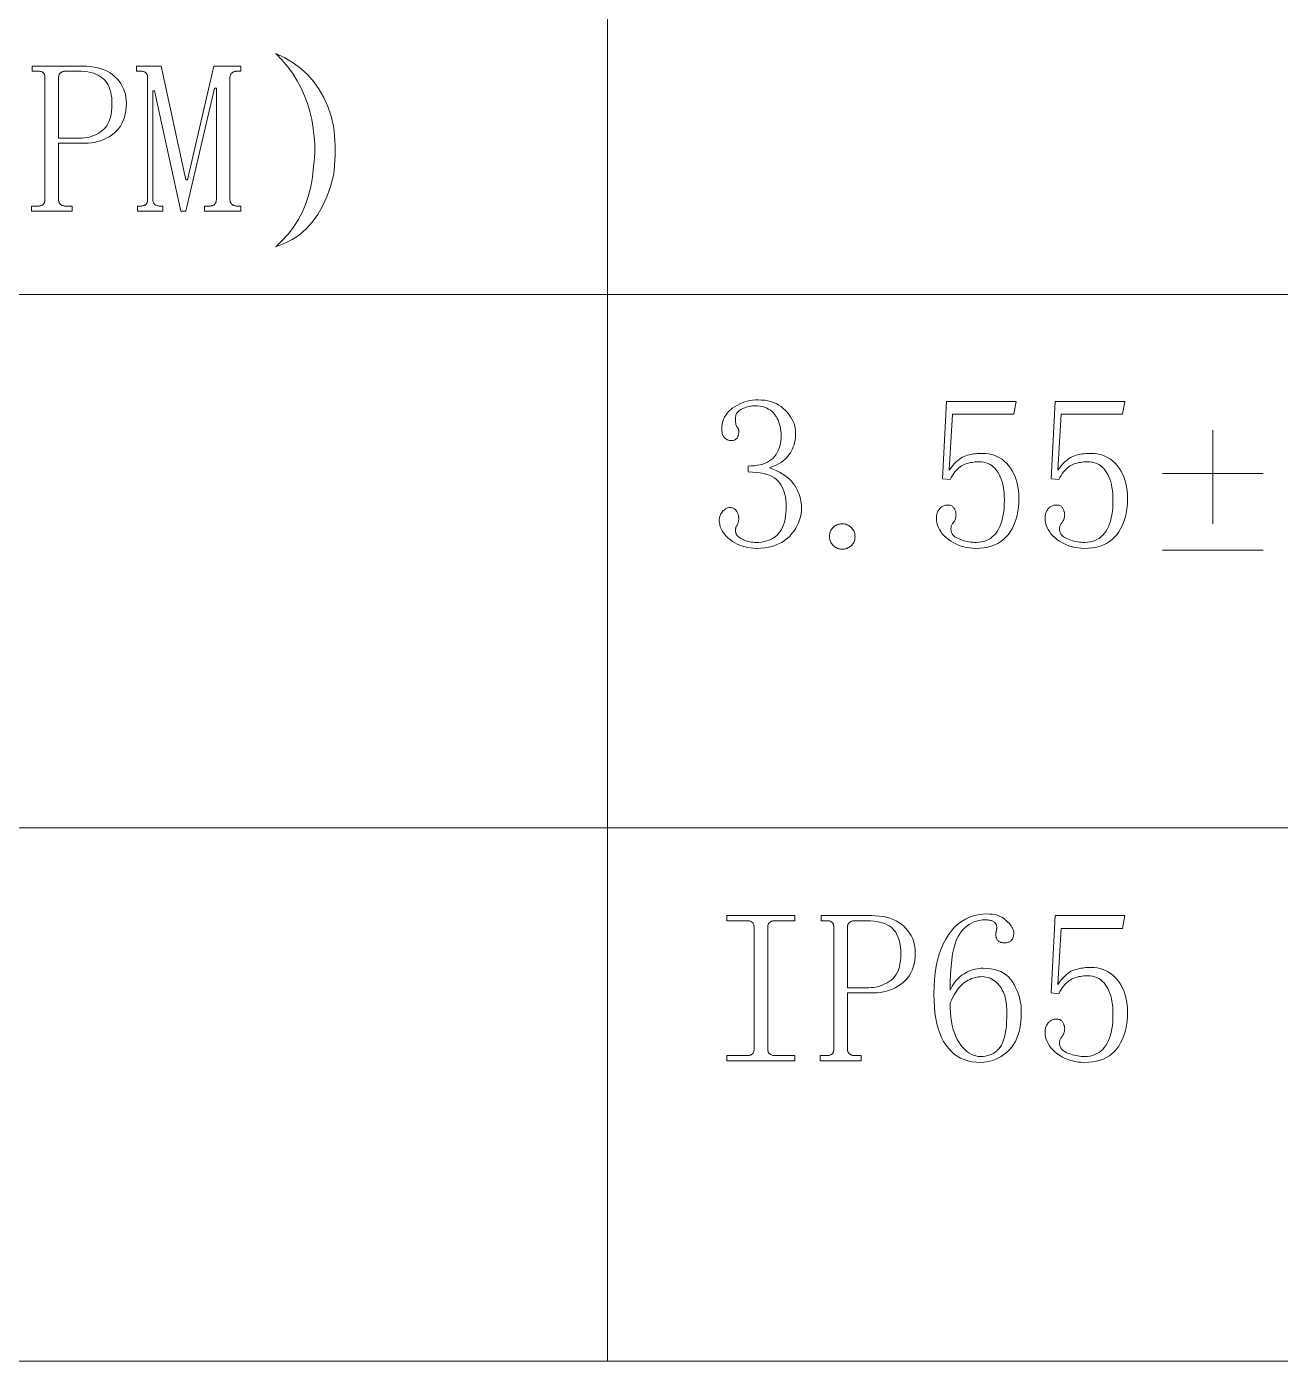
# Model space of a CAD drawing. Extents: x 1 to 297, y 1 to 210.
# Drawn here: x 157.28 to 169.95, y 29.56 to 43.05 of the extents above; entities that cross this region are included whole.
import ezdxf

# ---------------------------------------------------------------- set-up
doc = ezdxf.new("R2010")
doc.units = 0

msp = doc.modelspace()

# ---------------------------------------------------------------- linework, layer by layer
at = {"color": 7, "lineweight": 13}
for p, q in [((163.15, 56.508), (163.15, 29.565)), ((1.306, 40.342), (219.321, 40.342)), ((1.306, 34.953), (219.321, 34.953)), ((1.306, 29.565), (219.321, 29.565))]:
    msp.add_line(p, q, dxfattribs=at)
for points in [[(159.798, 42.779), (159.89, 42.735), (159.975, 42.684), (160.052, 42.626), (160.122, 42.562), (160.184, 42.492), (160.238, 42.415), (160.285, 42.332), (160.325, 42.242), (160.357, 42.145), (160.381, 42.042), (160.387, 41.994), (160.392, 41.945), (160.395, 41.896), (160.397, 41.847), (160.398, 41.798), (160.397, 41.748), (160.395, 41.698), (160.392, 41.647), (160.387, 41.596), (160.381, 41.545), (160.35, 41.433), (160.314, 41.33), (160.271, 41.235), (160.222, 41.15), (160.167, 41.073), (160.105, 41.006), (160.038, 40.947), (159.964, 40.898), (159.884, 40.857), (159.798, 40.825), (159.864, 40.888), (159.923, 40.954), (159.976, 41.024), (160.023, 41.096), (160.064, 41.172), (160.098, 41.251), (160.127, 41.332), (160.149, 41.417), (160.165, 41.505), (160.175, 41.596), (160.181, 41.641), (160.186, 41.685), (160.19, 41.728), (160.192, 41.772), (160.192, 41.815), (160.192, 41.858), (160.19, 41.9), (160.186, 41.942), (160.181, 41.984), (160.175, 42.025), (160.162, 42.11), (160.144, 42.192), (160.12, 42.273), (160.09, 42.351), (160.055, 42.428), (160.015, 42.502), (159.969, 42.574), (159.917, 42.645), (159.861, 42.713)], [(157.604, 41.871), (157.604, 41.305), (157.604, 41.298), (157.605, 41.292), (157.606, 41.286), (157.607, 41.28), (157.609, 41.275), (157.612, 41.27), (157.614, 41.265), (157.618, 41.261), (157.621, 41.257), (157.625, 41.253), (157.63, 41.25), (157.634, 41.247), (157.639, 41.245), (157.644, 41.242), (157.65, 41.241), (157.656, 41.239), (157.662, 41.238), (157.668, 41.237), (157.674, 41.236), (157.681, 41.236), (157.741, 41.236), (157.741, 41.185), (157.33, 41.185), (157.33, 41.236), (157.39, 41.236), (157.398, 41.236), (157.406, 41.237), (157.413, 41.238), (157.42, 41.239), (157.426, 41.241), (157.432, 41.242), (157.437, 41.245), (157.442, 41.247), (157.446, 41.25), (157.45, 41.253), (157.453, 41.257), (157.456, 41.261), (157.458, 41.265), (157.461, 41.27), (157.462, 41.275), (157.464, 41.28), (157.465, 41.286), (157.466, 41.292), (157.467, 41.298), (157.467, 41.305), (157.467, 42.531), (157.467, 42.537), (157.466, 42.544), (157.465, 42.55), (157.464, 42.555), (157.462, 42.561), (157.461, 42.566), (157.458, 42.57), (157.456, 42.574), (157.453, 42.578), (157.45, 42.582), (157.446, 42.585), (157.442, 42.588), (157.437, 42.591), (157.432, 42.593), (157.426, 42.595), (157.42, 42.596), (157.413, 42.598), (157.406, 42.598), (157.398, 42.599), (157.39, 42.599), (157.338, 42.599), (157.338, 42.651), (157.844, 42.651), (157.886, 42.65), (157.926, 42.646), (157.964, 42.641), (158, 42.633), (158.033, 42.624), (158.066, 42.612), (158.096, 42.598), (158.124, 42.582), (158.15, 42.564), (158.174, 42.543), (158.196, 42.521), (158.215, 42.498), (158.233, 42.474), (158.248, 42.449), (158.261, 42.422), (158.271, 42.395), (158.279, 42.366), (158.285, 42.336), (158.288, 42.305), (158.29, 42.273), (158.288, 42.235), (158.285, 42.198), (158.278, 42.164), (158.27, 42.131), (158.258, 42.1), (158.245, 42.071), (158.229, 42.044), (158.21, 42.018), (158.189, 41.995), (158.165, 41.973), (158.14, 41.954), (158.114, 41.936), (158.086, 41.921), (158.058, 41.908), (158.029, 41.896), (157.999, 41.887), (157.968, 41.88), (157.936, 41.875), (157.903, 41.872), (157.87, 41.871)], [(159.335, 41.305), (159.335, 41.298), (159.336, 41.292), (159.337, 41.286), (159.339, 41.28), (159.341, 41.275), (159.343, 41.27), (159.346, 41.265), (159.349, 41.261), (159.353, 41.257), (159.357, 41.253), (159.361, 41.25), (159.366, 41.247), (159.371, 41.245), (159.376, 41.242), (159.381, 41.241), (159.387, 41.239), (159.393, 41.238), (159.399, 41.237), (159.406, 41.236), (159.412, 41.236), (159.447, 41.236), (159.447, 41.185), (159.078, 41.185), (159.078, 41.236), (159.121, 41.236), (159.129, 41.236), (159.137, 41.237), (159.144, 41.238), (159.151, 41.239), (159.157, 41.241), (159.163, 41.242), (159.168, 41.245), (159.173, 41.247), (159.177, 41.25), (159.181, 41.253), (159.184, 41.257), (159.187, 41.261), (159.19, 41.265), (159.192, 41.27), (159.194, 41.275), (159.195, 41.28), (159.197, 41.286), (159.197, 41.292), (159.198, 41.298), (159.198, 41.305), (159.198, 42.428), (159.181, 42.428), (158.89, 41.185), (158.838, 41.185), (158.572, 42.402), (158.555, 42.402), (158.555, 41.305), (158.555, 41.298), (158.556, 41.292), (158.557, 41.286), (158.559, 41.28), (158.561, 41.275), (158.563, 41.27), (158.566, 41.265), (158.569, 41.261), (158.573, 41.257), (158.577, 41.253), (158.581, 41.25), (158.586, 41.247), (158.591, 41.245), (158.596, 41.242), (158.601, 41.241), (158.607, 41.239), (158.613, 41.238), (158.619, 41.237), (158.626, 41.236), (158.632, 41.236), (158.658, 41.236), (158.658, 41.185), (158.401, 41.185), (158.401, 41.236), (158.427, 41.236), (158.435, 41.236), (158.443, 41.237), (158.45, 41.238), (158.457, 41.239), (158.463, 41.241), (158.469, 41.242), (158.474, 41.245), (158.479, 41.247), (158.483, 41.25), (158.487, 41.253), (158.49, 41.257), (158.493, 41.261), (158.495, 41.265), (158.498, 41.27), (158.5, 41.275), (158.501, 41.28), (158.502, 41.286), (158.503, 41.292), (158.504, 41.298), (158.504, 41.305), (158.504, 42.531), (158.504, 42.537), (158.503, 42.544), (158.502, 42.55), (158.501, 42.555), (158.5, 42.561), (158.498, 42.566), (158.495, 42.57), (158.493, 42.574), (158.49, 42.578), (158.487, 42.582), (158.483, 42.585), (158.479, 42.588), (158.474, 42.591), (158.469, 42.593), (158.463, 42.595), (158.457, 42.596), (158.45, 42.598), (158.443, 42.598), (158.435, 42.599), (158.427, 42.599), (158.392, 42.599), (158.392, 42.651), (158.641, 42.651), (158.89, 41.502), (158.907, 41.502), (159.172, 42.651), (159.447, 42.651), (159.447, 42.599), (159.412, 42.599), (159.406, 42.599), (159.399, 42.598), (159.393, 42.598), (159.387, 42.596), (159.381, 42.595), (159.376, 42.593), (159.371, 42.591), (159.366, 42.588), (159.361, 42.585), (159.357, 42.582), (159.353, 42.578), (159.349, 42.574), (159.346, 42.57), (159.343, 42.566), (159.341, 42.561), (159.339, 42.555), (159.337, 42.55), (159.336, 42.544), (159.335, 42.537), (159.335, 42.531)], [(157.818, 41.922), (157.844, 41.923), (157.868, 41.925), (157.893, 41.929), (157.916, 41.934), (157.939, 41.941), (157.962, 41.95), (157.983, 41.96), (158.005, 41.971), (158.025, 41.984), (158.045, 41.999), (158.064, 42.016), (158.081, 42.034), (158.096, 42.055), (158.108, 42.079), (158.119, 42.104), (158.128, 42.132), (158.135, 42.162), (158.14, 42.194), (158.143, 42.228), (158.144, 42.265), (158.143, 42.298), (158.141, 42.33), (158.137, 42.36), (158.131, 42.388), (158.123, 42.414), (158.115, 42.438), (158.104, 42.461), (158.092, 42.482), (158.078, 42.501), (158.062, 42.518), (158.045, 42.533), (158.026, 42.547), (158.005, 42.559), (157.982, 42.57), (157.956, 42.579), (157.929, 42.586), (157.9, 42.592), (157.869, 42.596), (157.836, 42.598), (157.801, 42.599), (157.681, 42.599), (157.674, 42.599), (157.668, 42.598), (157.662, 42.598), (157.656, 42.596), (157.65, 42.595), (157.644, 42.593), (157.639, 42.591), (157.634, 42.588), (157.63, 42.585), (157.625, 42.582), (157.621, 42.578), (157.618, 42.574), (157.614, 42.57), (157.612, 42.566), (157.609, 42.561), (157.607, 42.555), (157.606, 42.55), (157.605, 42.544), (157.604, 42.537), (157.604, 42.531), (157.604, 41.922)], [(165.11, 38.19), (165.108, 38.158), (165.105, 38.126), (165.099, 38.096), (165.09, 38.066), (165.079, 38.037), (165.066, 38.008), (165.051, 37.981), (165.033, 37.954), (165.012, 37.928), (164.99, 37.903), (164.965, 37.879), (164.938, 37.858), (164.909, 37.839), (164.878, 37.823), (164.846, 37.81), (164.812, 37.798), (164.775, 37.79), (164.737, 37.783), (164.697, 37.78), (164.655, 37.778), (164.625, 37.779), (164.595, 37.782), (164.567, 37.786), (164.539, 37.792), (164.512, 37.8), (164.486, 37.809), (164.46, 37.82), (164.436, 37.833), (164.412, 37.848), (164.39, 37.864), (164.368, 37.882), (164.349, 37.9), (164.333, 37.918), (164.318, 37.937), (164.306, 37.956), (164.296, 37.976), (164.288, 37.997), (164.283, 38.018), (164.279, 38.039), (164.278, 38.061), (164.278, 38.072), (164.279, 38.081), (164.281, 38.091), (164.284, 38.1), (164.287, 38.11), (164.29, 38.118), (164.295, 38.127), (164.3, 38.135), (164.306, 38.144), (164.312, 38.151), (164.319, 38.159), (164.326, 38.165), (164.333, 38.171), (164.34, 38.176), (164.347, 38.18), (164.354, 38.184), (164.36, 38.186), (164.367, 38.188), (164.374, 38.19), (164.381, 38.19), (164.391, 38.19), (164.4, 38.188), (164.409, 38.186), (164.417, 38.184), (164.425, 38.18), (164.432, 38.176), (164.438, 38.171), (164.444, 38.165), (164.449, 38.159), (164.454, 38.151), (164.458, 38.144), (164.462, 38.136), (164.465, 38.129), (164.467, 38.123), (164.47, 38.116), (164.472, 38.11), (164.473, 38.104), (164.474, 38.098), (164.475, 38.092), (164.475, 38.087), (164.475, 38.079), (164.475, 38.07), (164.474, 38.063), (164.472, 38.055), (164.471, 38.047), (164.469, 38.04), (164.467, 38.033), (164.464, 38.027), (164.461, 38.02), (164.458, 38.014), (164.455, 38.008), (164.452, 38.002), (164.449, 37.997), (164.447, 37.991), (164.445, 37.985), (164.444, 37.98), (164.442, 37.974), (164.442, 37.969), (164.441, 37.964), (164.441, 37.958), (164.442, 37.948), (164.444, 37.939), (164.447, 37.929), (164.451, 37.92), (164.457, 37.911), (164.464, 37.903), (164.472, 37.895), (164.482, 37.887), (164.493, 37.88), (164.505, 37.873), (164.518, 37.866), (164.531, 37.86), (164.545, 37.855), (164.559, 37.851), (164.573, 37.847), (164.587, 37.844), (164.602, 37.842), (164.616, 37.84), (164.631, 37.839), (164.647, 37.839), (164.677, 37.839), (164.705, 37.842), (164.732, 37.847), (164.758, 37.853), (164.782, 37.861), (164.804, 37.871), (164.825, 37.883), (164.844, 37.896), (164.862, 37.911), (164.878, 37.928), (164.893, 37.947), (164.906, 37.968), (164.917, 37.991), (164.927, 38.016), (164.936, 38.043), (164.943, 38.072), (164.948, 38.103), (164.952, 38.136), (164.954, 38.17), (164.955, 38.207), (164.954, 38.237), (164.952, 38.266), (164.948, 38.294), (164.942, 38.321), (164.935, 38.346), (164.926, 38.371), (164.915, 38.394), (164.903, 38.416), (164.889, 38.436), (164.874, 38.456), (164.856, 38.474), (164.836, 38.49), (164.812, 38.504), (164.786, 38.516), (164.757, 38.526), (164.725, 38.535), (164.69, 38.541), (164.653, 38.546), (164.613, 38.549), (164.57, 38.55), (164.57, 38.61), (164.603, 38.611), (164.634, 38.613), (164.664, 38.617), (164.692, 38.623), (164.718, 38.63), (164.743, 38.639), (164.765, 38.65), (164.786, 38.662), (164.805, 38.676), (164.822, 38.691), (164.838, 38.708), (164.852, 38.726), (164.864, 38.746), (164.874, 38.767), (164.883, 38.789), (164.891, 38.812), (164.896, 38.837), (164.901, 38.863), (164.903, 38.89), (164.904, 38.918), (164.903, 38.942), (164.901, 38.965), (164.898, 38.988), (164.894, 39.01), (164.888, 39.031), (164.881, 39.052), (164.872, 39.072), (164.863, 39.091), (164.852, 39.11), (164.84, 39.128), (164.826, 39.146), (164.811, 39.161), (164.794, 39.174), (164.776, 39.186), (164.757, 39.196), (164.736, 39.204), (164.714, 39.21), (164.69, 39.215), (164.665, 39.218), (164.638, 39.218), (164.626, 39.218), (164.614, 39.217), (164.601, 39.216), (164.589, 39.214), (164.576, 39.211), (164.563, 39.208), (164.55, 39.204), (164.537, 39.199), (164.523, 39.194), (164.51, 39.188), (164.496, 39.182), (164.485, 39.175), (164.475, 39.167), (164.466, 39.158), (164.458, 39.149), (164.452, 39.139), (164.447, 39.128), (164.444, 39.116), (164.442, 39.103), (164.441, 39.09), (164.441, 39.077), (164.442, 39.065), (164.442, 39.053), (164.444, 39.043), (164.445, 39.034), (164.447, 39.026), (164.449, 39.019), (164.452, 39.013), (164.455, 39.008), (164.458, 39.004), (164.461, 39.001), (164.464, 38.997), (164.467, 38.993), (164.469, 38.989), (164.471, 38.985), (164.472, 38.981), (164.474, 38.976), (164.475, 38.971), (164.475, 38.966), (164.475, 38.961), (164.475, 38.953), (164.475, 38.945), (164.474, 38.937), (164.472, 38.93), (164.471, 38.923), (164.469, 38.916), (164.467, 38.91), (164.464, 38.904), (164.461, 38.898), (164.458, 38.893), (164.454, 38.888), (164.45, 38.884), (164.445, 38.88), (164.44, 38.876), (164.435, 38.874), (164.428, 38.871), (164.421, 38.869), (164.414, 38.868), (164.406, 38.867), (164.398, 38.867), (164.391, 38.867), (164.385, 38.868), (164.378, 38.869), (164.371, 38.871), (164.365, 38.874), (164.358, 38.876), (164.352, 38.88), (164.346, 38.884), (164.34, 38.888), (164.334, 38.893), (164.328, 38.898), (164.323, 38.905), (164.318, 38.912), (164.315, 38.92), (164.311, 38.929), (164.309, 38.939), (164.306, 38.95), (164.305, 38.961), (164.304, 38.974), (164.304, 38.987), (164.305, 39.012), (164.308, 39.037), (164.314, 39.06), (164.322, 39.082), (164.332, 39.104), (164.344, 39.124), (164.358, 39.144), (164.375, 39.163), (164.394, 39.18), (164.415, 39.197), (164.438, 39.213), (164.461, 39.226), (164.485, 39.239), (164.51, 39.249), (164.535, 39.258), (164.561, 39.265), (164.588, 39.271), (164.615, 39.275), (164.644, 39.278), (164.672, 39.278), (164.706, 39.277), (164.738, 39.274), (164.769, 39.269), (164.799, 39.261), (164.827, 39.252), (164.853, 39.24), (164.879, 39.226), (164.903, 39.21), (164.925, 39.192), (164.947, 39.171), (164.966, 39.15), (164.984, 39.128), (164.999, 39.106), (165.012, 39.084), (165.024, 39.061), (165.033, 39.038), (165.04, 39.015), (165.045, 38.992), (165.048, 38.968), (165.049, 38.944), (165.049, 38.919), (165.047, 38.894), (165.044, 38.871), (165.039, 38.848), (165.033, 38.825), (165.026, 38.804), (165.018, 38.783), (165.008, 38.763), (164.997, 38.744), (164.985, 38.726), (164.972, 38.708), (164.957, 38.692), (164.94, 38.676), (164.922, 38.661), (164.903, 38.647), (164.882, 38.635), (164.86, 38.623), (164.836, 38.612), (164.81, 38.602), (164.784, 38.593), (164.82, 38.579), (164.854, 38.564), (164.886, 38.548), (164.915, 38.531), (164.942, 38.514), (164.967, 38.495), (164.989, 38.476), (165.009, 38.456), (165.026, 38.435), (165.041, 38.413), (165.054, 38.39), (165.066, 38.368), (165.076, 38.346), (165.085, 38.324), (165.092, 38.301), (165.099, 38.279), (165.103, 38.257), (165.107, 38.235), (165.109, 38.212)], [(166.935, 38.738), (166.967, 38.737), (166.998, 38.734), (167.028, 38.727), (167.056, 38.719), (167.083, 38.707), (167.109, 38.694), (167.134, 38.678), (167.157, 38.659), (167.18, 38.638), (167.201, 38.614), (167.22, 38.589), (167.238, 38.561), (167.253, 38.532), (167.267, 38.502), (167.278, 38.47), (167.287, 38.436), (167.295, 38.4), (167.3, 38.363), (167.303, 38.325), (167.304, 38.284), (167.303, 38.239), (167.299, 38.195), (167.294, 38.154), (167.287, 38.114), (167.277, 38.076), (167.265, 38.04), (167.251, 38.006), (167.235, 37.974), (167.217, 37.944), (167.197, 37.916), (167.174, 37.89), (167.149, 37.866), (167.122, 37.846), (167.092, 37.828), (167.061, 37.813), (167.026, 37.8), (166.99, 37.791), (166.951, 37.784), (166.91, 37.78), (166.867, 37.778), (166.836, 37.779), (166.806, 37.782), (166.777, 37.787), (166.749, 37.793), (166.721, 37.801), (166.694, 37.811), (166.667, 37.823), (166.642, 37.836), (166.617, 37.851), (166.592, 37.868), (166.57, 37.887), (166.549, 37.906), (166.531, 37.926), (166.516, 37.947), (166.502, 37.968), (166.492, 37.99), (166.483, 38.013), (166.477, 38.037), (166.474, 38.062), (166.472, 38.087), (166.473, 38.097), (166.474, 38.107), (166.475, 38.117), (166.477, 38.126), (166.48, 38.135), (166.483, 38.144), (166.487, 38.153), (166.492, 38.161), (166.497, 38.169), (166.502, 38.177), (166.509, 38.184), (166.515, 38.191), (166.522, 38.197), (166.53, 38.202), (166.538, 38.206), (166.546, 38.209), (166.555, 38.212), (166.564, 38.214), (166.574, 38.215), (166.584, 38.216), (166.594, 38.215), (166.603, 38.214), (166.612, 38.213), (166.619, 38.21), (166.627, 38.207), (166.633, 38.203), (166.639, 38.199), (166.644, 38.194), (166.649, 38.188), (166.652, 38.181), (166.656, 38.175), (166.659, 38.168), (166.661, 38.162), (166.663, 38.155), (166.665, 38.149), (166.667, 38.143), (166.668, 38.138), (166.669, 38.132), (166.669, 38.127), (166.67, 38.121), (166.669, 38.111), (166.668, 38.102), (166.667, 38.092), (166.665, 38.084), (166.663, 38.075), (166.66, 38.067), (166.657, 38.06), (166.653, 38.053), (166.649, 38.046), (166.644, 38.04), (166.639, 38.034), (166.635, 38.028), (166.631, 38.022), (166.627, 38.015), (166.625, 38.009), (166.622, 38.002), (166.62, 37.996), (166.619, 37.989), (166.618, 37.982), (166.618, 37.976), (166.619, 37.962), (166.621, 37.95), (166.625, 37.938), (166.631, 37.926), (166.638, 37.916), (166.647, 37.906), (166.658, 37.896), (166.67, 37.888), (166.684, 37.88), (166.7, 37.873), (166.716, 37.866), (166.733, 37.86), (166.75, 37.855), (166.767, 37.851), (166.784, 37.847), (166.802, 37.844), (166.82, 37.842), (166.838, 37.84), (166.856, 37.839), (166.875, 37.839), (166.902, 37.84), (166.928, 37.843), (166.952, 37.849), (166.975, 37.856), (166.996, 37.866), (167.017, 37.879), (167.036, 37.893), (167.054, 37.91), (167.07, 37.929), (167.085, 37.95), (167.099, 37.973), (167.111, 37.998), (167.122, 38.025), (167.132, 38.054), (167.14, 38.085), (167.146, 38.118), (167.152, 38.152), (167.155, 38.189), (167.157, 38.227), (167.158, 38.267), (167.157, 38.301), (167.156, 38.333), (167.152, 38.364), (167.148, 38.394), (167.142, 38.422), (167.135, 38.45), (167.127, 38.476), (167.117, 38.5), (167.106, 38.524), (167.094, 38.546), (167.08, 38.566), (167.066, 38.584), (167.049, 38.6), (167.032, 38.614), (167.013, 38.626), (166.993, 38.636), (166.972, 38.643), (166.95, 38.648), (166.926, 38.652), (166.901, 38.653), (166.882, 38.652), (166.864, 38.651), (166.847, 38.65), (166.83, 38.647), (166.813, 38.644), (166.797, 38.64), (166.782, 38.636), (166.767, 38.631), (166.752, 38.625), (166.738, 38.618), (166.724, 38.611), (166.711, 38.602), (166.698, 38.591), (166.685, 38.579), (166.672, 38.565), (166.659, 38.55), (166.646, 38.533), (166.634, 38.514), (166.622, 38.494), (166.61, 38.473), (166.532, 38.481), (166.575, 39.261), (167.278, 39.261), (167.252, 39.133), (166.635, 39.133), (166.601, 38.567), (166.618, 38.59), (166.635, 38.611), (166.652, 38.631), (166.669, 38.648), (166.686, 38.663), (166.702, 38.677), (166.719, 38.689), (166.735, 38.699), (166.752, 38.707), (166.768, 38.713), (166.784, 38.718), (166.801, 38.722), (166.817, 38.726), (166.834, 38.729), (166.851, 38.732), (166.867, 38.734), (166.884, 38.736), (166.901, 38.737), (166.918, 38.738)], [(168.032, 38.738), (168.064, 38.737), (168.095, 38.734), (168.125, 38.727), (168.153, 38.719), (168.18, 38.707), (168.206, 38.694), (168.231, 38.678), (168.255, 38.659), (168.277, 38.638), (168.298, 38.614), (168.318, 38.589), (168.335, 38.561), (168.351, 38.532), (168.364, 38.502), (168.375, 38.47), (168.384, 38.436), (168.392, 38.4), (168.397, 38.363), (168.4, 38.325), (168.401, 38.284), (168.4, 38.239), (168.397, 38.195), (168.391, 38.154), (168.384, 38.114), (168.374, 38.076), (168.362, 38.04), (168.348, 38.006), (168.332, 37.974), (168.314, 37.944), (168.294, 37.916), (168.271, 37.89), (168.246, 37.866), (168.219, 37.846), (168.19, 37.828), (168.158, 37.813), (168.124, 37.8), (168.087, 37.791), (168.048, 37.784), (168.007, 37.78), (167.964, 37.778), (167.933, 37.779), (167.903, 37.782), (167.874, 37.787), (167.846, 37.793), (167.818, 37.801), (167.791, 37.811), (167.765, 37.823), (167.739, 37.836), (167.714, 37.851), (167.689, 37.868), (167.667, 37.887), (167.646, 37.906), (167.628, 37.926), (167.613, 37.947), (167.6, 37.968), (167.589, 37.99), (167.58, 38.013), (167.574, 38.037), (167.571, 38.062), (167.57, 38.087), (167.57, 38.097), (167.571, 38.107), (167.572, 38.117), (167.574, 38.126), (167.577, 38.135), (167.58, 38.144), (167.584, 38.153), (167.589, 38.161), (167.594, 38.169), (167.6, 38.177), (167.606, 38.184), (167.612, 38.191), (167.619, 38.197), (167.627, 38.202), (167.635, 38.206), (167.643, 38.209), (167.652, 38.212), (167.661, 38.214), (167.671, 38.215), (167.681, 38.216), (167.691, 38.215), (167.7, 38.214), (167.709, 38.213), (167.717, 38.21), (167.724, 38.207), (167.73, 38.203), (167.736, 38.199), (167.741, 38.194), (167.746, 38.188), (167.75, 38.181), (167.753, 38.175), (167.756, 38.168), (167.758, 38.162), (167.76, 38.155), (167.762, 38.149), (167.764, 38.143), (167.765, 38.138), (167.766, 38.132), (167.766, 38.127), (167.767, 38.121), (167.766, 38.111), (167.766, 38.102), (167.764, 38.092), (167.763, 38.084), (167.76, 38.075), (167.757, 38.067), (167.754, 38.06), (167.75, 38.053), (167.746, 38.046), (167.741, 38.04), (167.736, 38.034), (167.732, 38.028), (167.728, 38.022), (167.724, 38.015), (167.722, 38.009), (167.719, 38.002), (167.718, 37.996), (167.716, 37.989), (167.715, 37.982), (167.715, 37.976), (167.716, 37.962), (167.718, 37.95), (167.723, 37.938), (167.728, 37.926), (167.736, 37.916), (167.745, 37.906), (167.755, 37.896), (167.767, 37.888), (167.781, 37.88), (167.797, 37.873), (167.813, 37.866), (167.83, 37.86), (167.847, 37.855), (167.864, 37.851), (167.881, 37.847), (167.899, 37.844), (167.917, 37.842), (167.935, 37.84), (167.954, 37.839), (167.972, 37.839), (167.999, 37.84), (168.025, 37.843), (168.049, 37.849), (168.072, 37.856), (168.093, 37.866), (168.114, 37.879), (168.133, 37.893), (168.151, 37.91), (168.167, 37.929), (168.182, 37.95), (168.196, 37.973), (168.209, 37.998), (168.22, 38.025), (168.229, 38.054), (168.237, 38.085), (168.244, 38.118), (168.249, 38.152), (168.252, 38.189), (168.254, 38.227), (168.255, 38.267), (168.255, 38.301), (168.253, 38.333), (168.249, 38.364), (168.245, 38.394), (168.239, 38.422), (168.232, 38.45), (168.224, 38.476), (168.214, 38.5), (168.203, 38.524), (168.191, 38.546), (168.177, 38.566), (168.163, 38.584), (168.147, 38.6), (168.129, 38.614), (168.111, 38.626), (168.091, 38.636), (168.069, 38.643), (168.047, 38.648), (168.023, 38.652), (167.998, 38.653), (167.979, 38.652), (167.961, 38.651), (167.944, 38.65), (167.927, 38.647), (167.91, 38.644), (167.894, 38.64), (167.879, 38.636), (167.864, 38.631), (167.849, 38.625), (167.835, 38.618), (167.822, 38.611), (167.808, 38.602), (167.795, 38.591), (167.782, 38.579), (167.769, 38.565), (167.756, 38.55), (167.743, 38.533), (167.731, 38.514), (167.719, 38.494), (167.707, 38.473), (167.63, 38.481), (167.672, 39.261), (168.375, 39.261), (168.35, 39.133), (167.732, 39.133), (167.698, 38.567), (167.715, 38.59), (167.732, 38.611), (167.749, 38.631), (167.766, 38.648), (167.783, 38.663), (167.799, 38.677), (167.816, 38.689), (167.832, 38.699), (167.849, 38.707), (167.865, 38.713), (167.882, 38.718), (167.898, 38.722), (167.914, 38.726), (167.931, 38.729), (167.948, 38.732), (167.964, 38.734), (167.981, 38.736), (167.998, 38.737), (168.015, 38.738)], [(165.521, 37.77), (165.511, 37.77), (165.501, 37.771), (165.491, 37.773), (165.482, 37.775), (165.473, 37.778), (165.464, 37.782), (165.455, 37.787), (165.447, 37.792), (165.439, 37.798), (165.431, 37.804), (165.424, 37.811), (165.417, 37.819), (165.411, 37.827), (165.406, 37.836), (165.402, 37.845), (165.399, 37.855), (165.396, 37.865), (165.394, 37.876), (165.393, 37.887), (165.392, 37.898), (165.393, 37.91), (165.394, 37.921), (165.396, 37.932), (165.399, 37.942), (165.402, 37.952), (165.406, 37.961), (165.411, 37.97), (165.417, 37.978), (165.424, 37.986), (165.431, 37.993), (165.439, 37.999), (165.447, 38.005), (165.455, 38.01), (165.464, 38.015), (165.473, 38.018), (165.482, 38.022), (165.491, 38.024), (165.501, 38.026), (165.511, 38.027), (165.521, 38.027), (165.531, 38.027), (165.541, 38.026), (165.551, 38.024), (165.56, 38.021), (165.569, 38.017), (165.578, 38.013), (165.587, 38.008), (165.595, 38.002), (165.603, 37.996), (165.611, 37.988), (165.618, 37.981), (165.625, 37.973), (165.631, 37.964), (165.636, 37.956), (165.64, 37.947), (165.643, 37.938), (165.646, 37.928), (165.648, 37.919), (165.649, 37.909), (165.65, 37.898), (165.649, 37.887), (165.648, 37.876), (165.646, 37.865), (165.643, 37.855), (165.64, 37.845), (165.636, 37.836), (165.631, 37.827), (165.625, 37.819), (165.618, 37.811), (165.611, 37.804), (165.603, 37.798), (165.595, 37.792), (165.587, 37.787), (165.578, 37.782), (165.569, 37.778), (165.56, 37.775), (165.551, 37.773), (165.541, 37.771), (165.531, 37.77)], [(164.355, 34.016), (164.355, 34.068), (165.041, 34.068), (165.041, 34.016), (164.844, 34.016), (164.837, 34.016), (164.831, 34.016), (164.824, 34.015), (164.818, 34.014), (164.813, 34.012), (164.807, 34.01), (164.802, 34.008), (164.797, 34.005), (164.792, 34.002), (164.788, 33.999), (164.784, 33.996), (164.78, 33.992), (164.777, 33.987), (164.774, 33.983), (164.772, 33.978), (164.77, 33.972), (164.769, 33.967), (164.768, 33.961), (164.767, 33.954), (164.767, 33.948), (164.767, 32.722), (164.767, 32.715), (164.768, 32.709), (164.769, 32.703), (164.77, 32.697), (164.772, 32.692), (164.774, 32.687), (164.777, 32.682), (164.78, 32.678), (164.784, 32.674), (164.788, 32.671), (164.792, 32.667), (164.797, 32.664), (164.802, 32.662), (164.807, 32.66), (164.813, 32.658), (164.818, 32.656), (164.824, 32.655), (164.831, 32.654), (164.837, 32.654), (164.844, 32.653), (165.041, 32.653), (165.041, 32.602), (164.355, 32.602), (164.355, 32.653), (164.552, 32.653), (164.561, 32.654), (164.568, 32.654), (164.576, 32.655), (164.583, 32.656), (164.589, 32.658), (164.595, 32.66), (164.6, 32.662), (164.604, 32.664), (164.609, 32.667), (164.612, 32.671), (164.616, 32.674), (164.619, 32.678), (164.621, 32.682), (164.623, 32.687), (164.625, 32.692), (164.627, 32.697), (164.628, 32.703), (164.629, 32.709), (164.629, 32.715), (164.63, 32.722), (164.63, 33.948), (164.629, 33.954), (164.629, 33.961), (164.628, 33.967), (164.627, 33.972), (164.625, 33.978), (164.623, 33.983), (164.621, 33.987), (164.619, 33.992), (164.616, 33.996), (164.612, 33.999), (164.609, 34.002), (164.604, 34.005), (164.6, 34.008), (164.595, 34.01), (164.589, 34.012), (164.583, 34.014), (164.576, 34.015), (164.568, 34.016), (164.561, 34.016), (164.552, 34.016)], [(165.572, 33.288), (165.572, 32.722), (165.573, 32.715), (165.573, 32.709), (165.574, 32.703), (165.576, 32.697), (165.578, 32.692), (165.58, 32.687), (165.583, 32.682), (165.586, 32.678), (165.59, 32.674), (165.594, 32.671), (165.598, 32.667), (165.603, 32.664), (165.608, 32.662), (165.613, 32.66), (165.618, 32.658), (165.624, 32.656), (165.63, 32.655), (165.636, 32.654), (165.643, 32.654), (165.65, 32.653), (165.71, 32.653), (165.71, 32.602), (165.298, 32.602), (165.298, 32.653), (165.358, 32.653), (165.366, 32.654), (165.374, 32.654), (165.381, 32.655), (165.388, 32.656), (165.395, 32.658), (165.4, 32.66), (165.405, 32.662), (165.41, 32.664), (165.414, 32.667), (165.418, 32.671), (165.421, 32.674), (165.424, 32.678), (165.427, 32.682), (165.429, 32.687), (165.431, 32.692), (165.432, 32.697), (165.434, 32.703), (165.435, 32.709), (165.435, 32.715), (165.435, 32.722), (165.435, 33.948), (165.435, 33.954), (165.435, 33.961), (165.434, 33.967), (165.432, 33.972), (165.431, 33.978), (165.429, 33.983), (165.427, 33.987), (165.424, 33.992), (165.421, 33.996), (165.418, 33.999), (165.414, 34.002), (165.41, 34.005), (165.405, 34.008), (165.4, 34.01), (165.395, 34.012), (165.388, 34.014), (165.381, 34.015), (165.374, 34.016), (165.366, 34.016), (165.358, 34.016), (165.307, 34.016), (165.307, 34.068), (165.812, 34.068), (165.854, 34.067), (165.894, 34.063), (165.932, 34.058), (165.968, 34.051), (166.002, 34.041), (166.034, 34.029), (166.064, 34.015), (166.092, 33.999), (166.118, 33.981), (166.142, 33.961), (166.164, 33.939), (166.184, 33.915), (166.201, 33.891), (166.216, 33.866), (166.229, 33.84), (166.24, 33.812), (166.248, 33.783), (166.253, 33.753), (166.257, 33.723), (166.258, 33.691), (166.257, 33.652), (166.253, 33.615), (166.247, 33.581), (166.238, 33.548), (166.227, 33.517), (166.213, 33.488), (166.197, 33.461), (166.179, 33.435), (166.157, 33.412), (166.134, 33.391), (166.108, 33.371), (166.082, 33.354), (166.055, 33.338), (166.027, 33.325), (165.998, 33.313), (165.968, 33.304), (165.937, 33.297), (165.905, 33.292), (165.872, 33.289), (165.838, 33.288)], [(165.787, 33.339), (165.812, 33.34), (165.837, 33.342), (165.861, 33.346), (165.885, 33.351), (165.908, 33.358), (165.93, 33.367), (165.952, 33.377), (165.973, 33.389), (165.994, 33.402), (166.014, 33.416), (166.033, 33.433), (166.049, 33.452), (166.064, 33.473), (166.077, 33.496), (166.088, 33.521), (166.097, 33.549), (166.103, 33.579), (166.108, 33.611), (166.111, 33.645), (166.112, 33.682), (166.112, 33.715), (166.109, 33.747), (166.105, 33.777), (166.099, 33.805), (166.092, 33.831), (166.083, 33.855), (166.072, 33.878), (166.06, 33.899), (166.046, 33.918), (166.031, 33.935), (166.014, 33.95), (165.994, 33.964), (165.973, 33.976), (165.95, 33.987), (165.925, 33.996), (165.898, 34.003), (165.869, 34.009), (165.838, 34.013), (165.805, 34.015), (165.77, 34.016), (165.65, 34.016), (165.643, 34.016), (165.636, 34.016), (165.63, 34.015), (165.624, 34.014), (165.618, 34.012), (165.613, 34.01), (165.608, 34.008), (165.603, 34.005), (165.598, 34.002), (165.594, 33.999), (165.59, 33.996), (165.586, 33.992), (165.583, 33.987), (165.58, 33.983), (165.578, 33.978), (165.576, 33.972), (165.574, 33.967), (165.573, 33.961), (165.573, 33.954), (165.572, 33.948), (165.572, 33.339)], [(166.944, 33.536), (166.984, 33.535), (167.021, 33.531), (167.057, 33.524), (167.09, 33.514), (167.121, 33.502), (167.149, 33.487), (167.175, 33.469), (167.199, 33.449), (167.22, 33.425), (167.24, 33.399), (167.257, 33.371), (167.272, 33.343), (167.285, 33.314), (167.297, 33.284), (167.307, 33.253), (167.315, 33.222), (167.321, 33.19), (167.326, 33.158), (167.329, 33.125), (167.329, 33.091), (167.328, 33.04), (167.325, 32.993), (167.318, 32.948), (167.31, 32.906), (167.298, 32.867), (167.285, 32.83), (167.269, 32.796), (167.25, 32.764), (167.229, 32.735), (167.205, 32.709), (167.18, 32.686), (167.154, 32.664), (167.127, 32.646), (167.1, 32.63), (167.071, 32.616), (167.042, 32.605), (167.012, 32.596), (166.982, 32.59), (166.95, 32.586), (166.918, 32.585), (166.873, 32.587), (166.83, 32.592), (166.789, 32.601), (166.751, 32.613), (166.715, 32.629), (166.68, 32.648), (166.649, 32.671), (166.619, 32.697), (166.592, 32.727), (166.567, 32.761), (166.544, 32.797), (166.523, 32.837), (166.505, 32.88), (166.49, 32.927), (166.477, 32.976), (166.466, 33.029), (166.457, 33.084), (166.451, 33.143), (166.448, 33.205), (166.447, 33.271), (166.448, 33.348), (166.452, 33.421), (166.46, 33.491), (166.47, 33.557), (166.483, 33.619), (166.499, 33.677), (166.518, 33.732), (166.54, 33.783), (166.565, 33.831), (166.592, 33.875), (166.623, 33.915), (166.655, 33.95), (166.689, 33.982), (166.725, 34.009), (166.764, 34.032), (166.804, 34.051), (166.847, 34.066), (166.891, 34.076), (166.938, 34.083), (166.987, 34.085), (167.01, 34.084), (167.033, 34.082), (167.054, 34.079), (167.075, 34.074), (167.095, 34.068), (167.114, 34.06), (167.132, 34.051), (167.148, 34.041), (167.164, 34.029), (167.18, 34.016), (167.193, 34.003), (167.206, 33.99), (167.217, 33.977), (167.226, 33.964), (167.234, 33.952), (167.241, 33.94), (167.246, 33.929), (167.249, 33.918), (167.252, 33.907), (167.252, 33.896), (167.252, 33.886), (167.252, 33.877), (167.25, 33.868), (167.249, 33.859), (167.247, 33.851), (167.245, 33.844), (167.242, 33.837), (167.239, 33.83), (167.235, 33.825), (167.231, 33.819), (167.226, 33.814), (167.221, 33.81), (167.215, 33.806), (167.209, 33.803), (167.202, 33.8), (167.194, 33.798), (167.186, 33.796), (167.177, 33.794), (167.168, 33.794), (167.158, 33.793), (167.15, 33.794), (167.142, 33.794), (167.134, 33.795), (167.127, 33.797), (167.121, 33.799), (167.114, 33.801), (167.109, 33.804), (167.103, 33.807), (167.098, 33.811), (167.094, 33.815), (167.09, 33.819), (167.086, 33.824), (167.083, 33.83), (167.08, 33.835), (167.078, 33.842), (167.076, 33.848), (167.074, 33.855), (167.073, 33.863), (167.073, 33.871), (167.072, 33.879), (167.072, 33.883), (167.073, 33.886), (167.073, 33.889), (167.073, 33.893), (167.073, 33.896), (167.074, 33.9), (167.074, 33.903), (167.075, 33.907), (167.076, 33.91), (167.077, 33.913), (167.077, 33.917), (167.078, 33.92), (167.079, 33.924), (167.079, 33.927), (167.08, 33.931), (167.08, 33.934), (167.081, 33.937), (167.081, 33.941), (167.081, 33.944), (167.081, 33.948), (167.081, 33.954), (167.08, 33.961), (167.079, 33.967), (167.077, 33.973), (167.075, 33.979), (167.072, 33.984), (167.068, 33.989), (167.064, 33.994), (167.06, 33.999), (167.055, 34.003), (167.05, 34.007), (167.043, 34.011), (167.036, 34.014), (167.028, 34.017), (167.019, 34.02), (167.009, 34.021), (166.998, 34.023), (166.987, 34.024), (166.974, 34.025), (166.961, 34.025), (166.932, 34.024), (166.904, 34.02), (166.877, 34.013), (166.851, 34.004), (166.826, 33.992), (166.801, 33.977), (166.778, 33.96), (166.755, 33.94), (166.733, 33.917), (166.712, 33.892), (166.693, 33.862), (166.675, 33.826), (166.66, 33.784), (166.647, 33.736), (166.635, 33.681), (166.626, 33.62), (166.619, 33.553), (166.614, 33.479), (166.611, 33.399), (166.61, 33.313), (166.62, 33.335), (166.632, 33.356), (166.644, 33.375), (166.657, 33.394), (166.671, 33.411), (166.685, 33.427), (166.7, 33.442), (166.716, 33.456), (166.733, 33.469), (166.751, 33.481), (166.769, 33.491), (166.787, 33.501), (166.806, 33.509), (166.825, 33.516), (166.844, 33.522), (166.864, 33.527), (166.883, 33.531), (166.903, 33.534), (166.923, 33.536)], [(168.032, 33.545), (168.064, 33.544), (168.095, 33.54), (168.125, 33.534), (168.153, 33.525), (168.18, 33.514), (168.206, 33.5), (168.231, 33.484), (168.255, 33.465), (168.277, 33.444), (168.298, 33.421), (168.318, 33.395), (168.335, 33.368), (168.351, 33.339), (168.364, 33.308), (168.375, 33.276), (168.384, 33.242), (168.392, 33.207), (168.397, 33.17), (168.4, 33.131), (168.401, 33.091), (168.4, 33.045), (168.397, 33.002), (168.391, 32.96), (168.384, 32.921), (168.374, 32.883), (168.362, 32.847), (168.348, 32.813), (168.332, 32.781), (168.314, 32.75), (168.294, 32.722), (168.271, 32.696), (168.246, 32.673), (168.219, 32.652), (168.19, 32.634), (168.158, 32.619), (168.124, 32.607), (168.087, 32.597), (168.048, 32.59), (168.007, 32.586), (167.964, 32.585), (167.933, 32.586), (167.903, 32.588), (167.874, 32.593), (167.846, 32.599), (167.818, 32.607), (167.791, 32.617), (167.765, 32.629), (167.739, 32.642), (167.714, 32.658), (167.689, 32.675), (167.667, 32.693), (167.646, 32.712), (167.628, 32.732), (167.613, 32.753), (167.6, 32.775), (167.589, 32.797), (167.58, 32.82), (167.574, 32.844), (167.571, 32.868), (167.57, 32.893), (167.57, 32.904), (167.571, 32.913), (167.572, 32.923), (167.574, 32.933), (167.577, 32.942), (167.58, 32.951), (167.584, 32.959), (167.589, 32.967), (167.594, 32.976), (167.6, 32.983), (167.606, 32.991), (167.612, 32.997), (167.619, 33.003), (167.627, 33.008), (167.635, 33.012), (167.643, 33.016), (167.652, 33.019), (167.661, 33.02), (167.671, 33.022), (167.681, 33.022), (167.691, 33.022), (167.7, 33.021), (167.709, 33.019), (167.717, 33.017), (167.724, 33.013), (167.73, 33.01), (167.736, 33.005), (167.741, 33), (167.746, 32.994), (167.75, 32.988), (167.753, 32.981), (167.756, 32.974), (167.758, 32.968), (167.76, 32.962), (167.762, 32.956), (167.764, 32.95), (167.765, 32.944), (167.766, 32.938), (167.766, 32.933), (167.767, 32.928), (167.766, 32.918), (167.766, 32.908), (167.764, 32.899), (167.763, 32.89), (167.76, 32.882), (167.757, 32.874), (167.754, 32.866), (167.75, 32.859), (167.746, 32.853), (167.741, 32.846), (167.736, 32.84), (167.732, 32.834), (167.728, 32.828), (167.724, 32.822), (167.722, 32.815), (167.719, 32.809), (167.718, 32.802), (167.716, 32.796), (167.715, 32.789), (167.715, 32.782), (167.716, 32.769), (167.718, 32.756), (167.723, 32.744), (167.728, 32.733), (167.736, 32.722), (167.745, 32.712), (167.755, 32.703), (167.767, 32.694), (167.781, 32.686), (167.797, 32.679), (167.813, 32.673), (167.83, 32.667), (167.847, 32.662), (167.864, 32.657), (167.881, 32.653), (167.899, 32.65), (167.917, 32.648), (167.935, 32.646), (167.954, 32.645), (167.972, 32.645), (167.999, 32.646), (168.025, 32.649), (168.049, 32.655), (168.072, 32.663), (168.093, 32.673), (168.114, 32.685), (168.133, 32.699), (168.151, 32.716), (168.167, 32.735), (168.182, 32.756), (168.196, 32.78), (168.209, 32.805), (168.22, 32.832), (168.229, 32.861), (168.237, 32.891), (168.244, 32.924), (168.249, 32.958), (168.252, 32.995), (168.254, 33.033), (168.255, 33.073), (168.255, 33.107), (168.253, 33.139), (168.249, 33.171), (168.245, 33.2), (168.239, 33.229), (168.232, 33.256), (168.224, 33.282), (168.214, 33.307), (168.203, 33.33), (168.191, 33.352), (168.177, 33.372), (168.163, 33.391), (168.147, 33.407), (168.129, 33.421), (168.111, 33.432), (168.091, 33.442), (168.069, 33.45), (168.047, 33.455), (168.023, 33.458), (167.998, 33.459), (167.979, 33.459), (167.961, 33.458), (167.944, 33.456), (167.927, 33.454), (167.91, 33.451), (167.894, 33.447), (167.879, 33.442), (167.864, 33.437), (167.849, 33.431), (167.835, 33.425), (167.822, 33.417), (167.808, 33.408), (167.795, 33.397), (167.782, 33.385), (167.769, 33.371), (167.756, 33.356), (167.743, 33.339), (167.731, 33.321), (167.719, 33.301), (167.707, 33.279), (167.63, 33.288), (167.672, 34.068), (168.375, 34.068), (168.35, 33.939), (167.732, 33.939), (167.698, 33.373), (167.715, 33.396), (167.732, 33.418), (167.749, 33.437), (167.766, 33.454), (167.783, 33.47), (167.799, 33.483), (167.816, 33.495), (167.832, 33.505), (167.849, 33.513), (167.865, 33.519), (167.882, 33.524), (167.898, 33.528), (167.914, 33.532), (167.931, 33.536), (167.948, 33.538), (167.964, 33.541), (167.981, 33.543), (167.998, 33.544), (168.015, 33.545)], [(166.61, 33.185), (166.61, 33.135), (166.613, 33.087), (166.618, 33.041), (166.624, 32.998), (166.632, 32.957), (166.642, 32.918), (166.654, 32.882), (166.667, 32.847), (166.682, 32.816), (166.7, 32.786), (166.718, 32.759), (166.737, 32.735), (166.757, 32.714), (166.778, 32.696), (166.799, 32.68), (166.821, 32.667), (166.844, 32.658), (166.868, 32.651), (166.893, 32.646), (166.918, 32.645), (166.943, 32.646), (166.967, 32.649), (166.99, 32.653), (167.011, 32.66), (167.032, 32.668), (167.051, 32.679), (167.069, 32.691), (167.085, 32.705), (167.101, 32.721), (167.115, 32.739), (167.128, 32.76), (167.14, 32.783), (167.15, 32.81), (167.159, 32.841), (167.167, 32.874), (167.173, 32.911), (167.178, 32.951), (167.181, 32.994), (167.183, 33.041), (167.184, 33.091), (167.183, 33.124), (167.181, 33.156), (167.177, 33.186), (167.172, 33.215), (167.166, 33.243), (167.158, 33.269), (167.148, 33.293), (167.137, 33.315), (167.125, 33.337), (167.111, 33.356), (167.096, 33.374), (167.081, 33.39), (167.065, 33.404), (167.048, 33.417), (167.031, 33.427), (167.013, 33.435), (166.994, 33.442), (166.975, 33.447), (166.955, 33.45), (166.935, 33.451), (166.916, 33.45), (166.898, 33.448), (166.88, 33.446), (166.862, 33.442), (166.844, 33.437), (166.827, 33.431), (166.81, 33.423), (166.793, 33.415), (166.776, 33.405), (166.76, 33.395), (166.743, 33.383), (166.727, 33.369), (166.712, 33.353), (166.696, 33.335), (166.681, 33.314), (166.666, 33.293), (166.652, 33.269), (166.637, 33.243), (166.623, 33.215)]]:
    msp.add_lwpolyline(points, close=True, dxfattribs=at)
for points in [[(169.264, 38.027), (169.264, 38.971)], [(169.772, 38.536), (168.756, 38.536)], [(168.756, 37.761), (169.772, 37.761)]]:
    msp.add_lwpolyline(points, dxfattribs=at)

doc.saveas('drawing.dxf')
